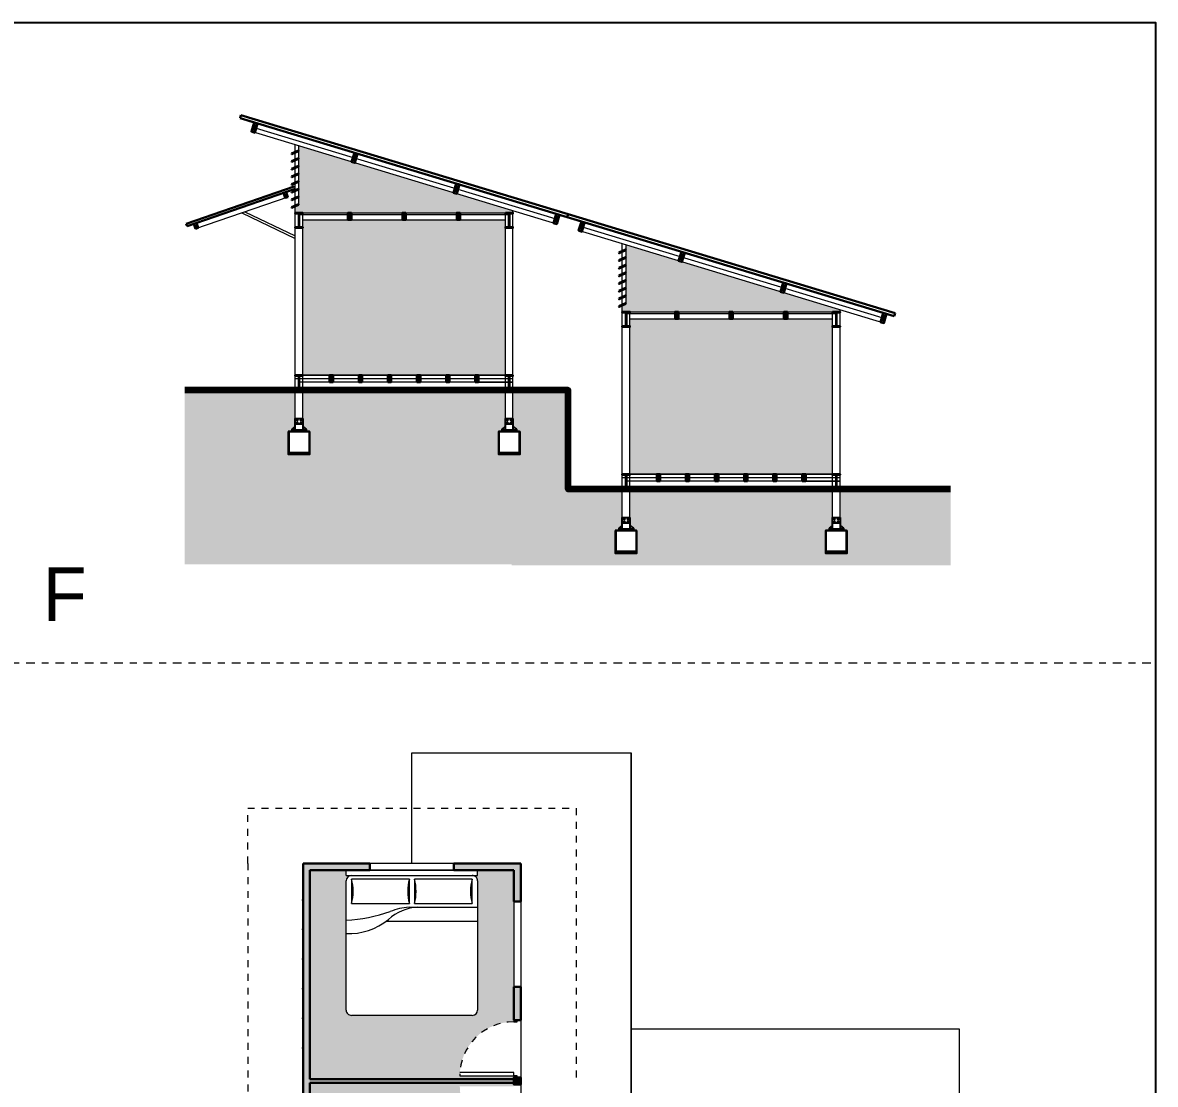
# Model space of a CAD drawing. Header units: millimetres. Extents: x 0 to 77.1, y -22.3 to 58.9.
# Drawn here: x 60.7 to 77.09, y 43.4 to 58.77 of the extents above; entities that cross this region are included whole.
import ezdxf

# ---------------------------------------------------------------- set-up
doc = ezdxf.new("R2010")
doc.units = ezdxf.units.MM
for name, pattern in [('CENTER', [50, 31.25, -6.25, 6.25, -6.25]), ('DASHDOT', [1, 0.5, -0.25, 0, -0.25]), ('HIDDEN4', [2.34375, 1.5625, -0.78125])]:
    doc.linetypes.add(name, pattern=pattern)
doc.layers.add('0 1 Sombreado', color=7, linetype='Continuous', lineweight=5, true_color=0xd6d6d6)
for name, color, linetype, lineweight in [('0.1normal', 7, 'Continuous', 15), ('01 Moviliario', 251, 'Continuous', 15), ('01 TERRENO', 7, 'Continuous', 140), ('01gorda', 7, 'Continuous', 30), ('01gris', 252, 'Continuous', 9), ('BIB', 7, 'Continuous', 9)]:
    doc.layers.add(name, color=color, linetype=linetype, lineweight=lineweight)

# ---------------------------------------------------------------- blocks, each defined once
blk = doc.blocks.new('MHPLS012')
at = {"linetype": 'ByBlock'}
for p, q in [((-2.1, -0.874), (-2.1, 0.874)), ((-2.024, 0.95), (-0.152, 0.95)), ((-0.483, 0.874), (-0.483, 0.036)), ((-0.127, 0.874), (-0.483, 0.874)), ((-0.127, 0.036), (-0.127, 0.874)), ((-0.076, 0.95), (-0.076, -0.95)), ((-0.076, 0.95), (0, 0.95)), ((0, 0.95), (0, -0.95)), ((-0.737, 0.366), (-0.737, -0.95)), ((-0.533, 0.041), (-0.533, -0.95)), ((-0.483, 0.036), (-0.127, 0.036)), ((-0.483, -0.036), (-0.483, -0.874)), ((-0.127, -0.036), (-0.483, -0.036)), ((-0.127, -0.874), (-0.127, -0.036)), ((-0.152, -0.95), (-2.024, -0.95)), ((-0.483, -0.874), (-0.127, -0.874)), ((-0.076, -0.95), (0, -0.95))]:
    blk.add_line(p, q, dxfattribs=at)
for centre, radius, start, end in [((-2.024, 0.874), 0.0762, 90, 180), ((-0.019, 0.912), 0.898, 177.5673, 219.5461), ((1.615, 1.088), 2.343, 183.3665, 199.2534), ((-0.305, 1.483), 0.635, 253.7398, 286.2602), ((-0.152, 0.874), 0.0762, 0, 90), ((-1.227, -0.125), 0.694, 3.1663, 42.0658), ((-1.458, -0.029), 0.927, 4.2918, 21.7676), ((-0.305, -0.574), 0.635, 73.7398, 106.2602), ((-0.305, 0.574), 0.635, 253.7398, 286.2602), ((-2.024, -0.874), 0.0762, 180, 270), ((-0.305, -1.483), 0.635, 73.7398, 106.2602), ((-0.152, -0.874), 0.0762, 270, 0)]:
    blk.add_arc(centre, radius, start, end, dxfattribs=at)
blk = doc.blocks.new('50M10VO')
at = {"linetype": 'CENTER'}
for p, q in [((-14, 0), (14, 0)), ((0, -14), (0, 13))]:
    blk.add_line(p, q, dxfattribs=at)
blk.add_lwpolyline([(0, 10), (-8, 5), (-8, -5), (0, -10), (8, -5), (8, 5)], close=True)
for radius in [10.6, 9.8, 8.49, 5, 4.03]:
    blk.add_circle((0, 0), radius)

msp = doc.modelspace()

# ---------------------------------------------------------------- hatches: boundary and pattern name
at = {"layer": '0 1 Sombreado', "true_color": 0xebebeb}
h = msp.add_hatch(color=7, dxfattribs=at)
h.dxf.hatch_style = 1
h.paths.add_polyline_path([(64.694, 56.985), (64.694, 56.134), (64.646, 56.111), (64.646, 56.017), (67.796, 56.017), (67.796, 56.046)])
h = msp.add_hatch(color=7, dxfattribs=at)
h.dxf.hatch_style = 1
h.paths.add_polyline_path([(67.687, 55.917), (64.754, 55.917), (64.754, 53.667), (67.687, 53.667)])
h = msp.add_hatch(color=7, dxfattribs=at)
h.dxf.hatch_style = 1
h.paths.add_polyline_path([(69.427, 55.553), (69.427, 54.701), (69.378, 54.678), (69.378, 54.584), (72.528, 54.584), (72.528, 54.614)])
h = msp.add_hatch(color=7, dxfattribs=at)
h.dxf.hatch_style = 1
h.paths.add_polyline_path([(72.419, 54.484), (69.487, 54.484), (69.487, 52.234), (72.419, 52.234)])
at = {"layer": '0 1 Sombreado', "true_color": 0x939598}
h = msp.add_hatch(color=252, dxfattribs=at)
h.dxf.hatch_style = 1
h.paths.add_polyline_path([(64.543, 52.853), (64.589, 52.853), (64.595, 52.862), (64.595, 52.887), (64.646, 52.922), (64.646, 53.038), (64.646, 53.448), (63.046, 53.448), (63.046, 50.93), (68.596, 50.927), (68.596, 53.448), (67.796, 53.448), (67.796, 52.922), (67.846, 52.887), (67.846, 52.862), (67.852, 52.853), (67.891, 52.853), (67.898, 52.853), (67.898, 52.524), (67.584, 52.524), (67.584, 52.853), (67.63, 52.853), (67.636, 52.862), (67.636, 52.887), (67.687, 52.922), (67.687, 53.038), (67.687, 53.448), (64.754, 53.448), (64.754, 52.922), (64.805, 52.887), (64.805, 52.862), (64.811, 52.853), (64.85, 52.853), (64.857, 52.853), (64.857, 52.524), (64.543, 52.524)])
h = msp.add_hatch(color=252, dxfattribs=at)
h.dxf.hatch_style = 1
h.paths.add_polyline_path([(69.276, 51.42), (69.322, 51.42), (69.328, 51.429), (69.328, 51.454), (69.378, 51.489), (69.378, 51.605), (69.378, 52.015), (67.778, 52.015), (67.778, 50.915), (74.128, 50.912), (74.128, 52.015), (72.528, 52.015), (72.528, 51.489), (72.579, 51.454), (72.579, 51.429), (72.585, 51.42), (72.624, 51.42), (72.631, 51.42), (72.631, 51.091), (72.317, 51.091), (72.317, 51.42), (72.363, 51.42), (72.369, 51.429), (72.369, 51.454), (72.419, 51.489), (72.419, 51.605), (72.419, 52.015), (69.487, 52.015), (69.487, 51.489), (69.538, 51.454), (69.538, 51.429), (69.544, 51.42), (69.583, 51.42), (69.589, 51.42), (69.589, 51.091), (69.276, 51.091)])
h = msp.add_hatch(color=252, dxfattribs=at)
h.dxf.hatch_style = 1
h.paths.add_polyline_path([(66.941, 40.4), (67.808, 40.4), (67.808, 42.568), (67.908, 42.568), (67.908, 40.3), (66.941, 40.3)])
h.paths.add_polyline_path([(64.858, 46.5), (65.726, 46.5), (65.726, 46.6), (64.858, 46.6), (64.758, 46.6), (64.758, 40.3), (65.726, 40.3), (65.726, 40.4), (64.858, 40.4), (64.858, 43.425), (67.808, 43.425), (67.808, 43.475), (66.941, 43.475), (64.858, 43.475)])
h = msp.add_hatch(color=252, dxfattribs=at)
h.dxf.hatch_style = 1
h.paths.add_polyline_path([(67.808, 46.046), (67.908, 46.046), (67.908, 46.6), (66.941, 46.6), (66.941, 46.6), (66.941, 46.572), (66.941, 46.5), (67.808, 46.5)])
h.paths.add_polyline_path([(67.908, 44.811), (67.808, 44.811), (67.808, 44.332), (67.908, 44.332)])
at = {"layer": '0 1 Sombreado', "true_color": 0xebebeb}
h = msp.add_hatch(color=7, dxfattribs=at)
h.dxf.hatch_style = 1
h.paths.add_polyline_path([(72.558, 42.5), (71.741, 42.5), (71.741, 42.475), (72.523, 42.475, -0.414214), (71.741, 41.693), (71.741, 41.668), (71.741, 40.811), (72.039, 40.811, -0.119667), (72.01, 40.818, -0.104889), (71.984, 40.839, -0.089081), (71.967, 40.87, -0.080417), (71.961, 40.909, -0.094775), (71.969, 40.954), (71.969, 41.247, -0.00435), (71.969, 41.253, -0.076078), (71.984, 41.347, -0.08622), (72.022, 41.421, -0.105939), (72.083, 41.474, -0.125873), (72.149, 41.491, -0.125873), (72.216, 41.474, -0.105939), (72.277, 41.421, -0.08622), (72.315, 41.347, -0.080454), (72.329, 41.247), (72.329, 40.954, -0.094778), (72.338, 40.909, -0.080417), (72.332, 40.87, -0.089081), (72.315, 40.839, -0.104889), (72.289, 40.818, -0.119667), (72.259, 40.811), (72.558, 40.811)])
h.paths.add_polyline_path([(67.808, 44.307), (67.808, 44.332), (67.808, 46.5), (67.283, 46.5), (67.283, 46.424), (67.207, 46.424, -0.414214), (67.283, 46.348), (67.283, 44.476, -0.414214), (67.207, 44.4), (65.46, 44.4, -0.414214), (65.383, 44.476), (65.383, 46.348, -0.414214), (65.46, 46.424), (65.383, 46.424), (65.383, 46.5), (64.858, 46.5), (64.858, 43.475), (67.808, 43.475), (67.808, 43.5), (67.808, 43.525), (67.026, 43.525, -0.414214)])
h.paths.add_polyline_path([(69.644, 42.475), (70.426, 42.475), (70.426, 42.5), (69.608, 42.5), (69.608, 41.639), (70.426, 41.639), (70.426, 41.668), (70.426, 41.693, -0.414214)])
h.paths.add_polyline_path([(72.521, 42.425), (71.741, 42.425), (71.741, 42.475), (71.691, 42.475), (71.691, 42.5), (71.691, 42.6), (70.476, 42.6), (70.476, 42.5), (70.476, 42.475), (70.426, 42.475), (70.426, 42.425), (69.646, 42.425, 0.395599), (70.426, 41.693), (70.476, 41.693), (70.476, 41.668), (70.476, 41.411), (71.691, 41.411), (71.691, 41.668), (71.691, 41.693), (71.741, 41.693, 0.395599)])
h.paths.add_polyline_path([(71.958, 40.326), (71.158, 40.326), (71.158, 40.761), (69.608, 40.761), (69.608, 39.5), (69.608, 39.475), (70.251, 39.475), (70.276, 39.475), (70.276, 39.425), (70.316, 39.394), (69.835, 38.779, 0.60283), (71.058, 39.425), (71.058, 39.475), (71.083, 39.475), (71.108, 39.475), (71.108, 39.425, 0.60283), (72.332, 38.779), (71.851, 39.394), (71.891, 39.425), (71.891, 39.475), (71.916, 39.475), (71.958, 39.475), (71.958, 39.664)])
h.paths.add_polyline_path([(67.808, 42.568), (67.808, 42.593, -0.414214), (67.026, 43.375), (67.808, 43.375), (67.808, 43.4), (67.808, 43.425), (64.858, 43.425), (64.858, 42.274, -0.414214), (64.935, 42.35), (65.782, 42.35, -0.414214), (65.858, 42.274), (65.858, 40.527, -0.414214), (65.782, 40.451), (65.858, 40.451), (65.858, 40.4), (66.808, 40.4), (66.808, 40.451), (66.885, 40.451, -0.414214), (66.808, 40.527), (66.808, 42.274, -0.414214), (66.885, 42.35), (67.732, 42.35, -0.414214), (67.808, 42.274)])
h.paths.add_polyline_path([(72.658, 38.518), (72.558, 38.518), (72.558, 38.568), (72.558, 39.425), (71.916, 39.425), (71.916, 39.425), (71.891, 39.425), (72.372, 38.809, -0.624849), (71.108, 39.425), (71.083, 39.425), (71.058, 39.425, -0.624849), (69.795, 38.809), (70.276, 39.425), (70.251, 39.425), (69.608, 39.425), (69.608, 38.518), (69.508, 38.518), (69.508, 37.282), (69.608, 37.282), (69.608, 37.232), (69.608, 36.4), (70.491, 36.4), (70.491, 36.3), (71.676, 36.3), (71.676, 36.4), (72.558, 36.4), (72.558, 37.282), (72.658, 37.282)])

# ---------------------------------------------------------------- linework, layer by layer
for p, q in [((67.687, 53.448), (67.796, 53.448)), ((64.646, 52.872), (64.646, 53.038)), ((64.646, 53.038), (64.754, 53.038)), ((64.646, 52.963), (64.754, 52.963)), ((64.754, 53.038), (64.754, 52.872)), ((67.687, 52.872), (67.687, 53.038)), ((67.687, 53.038), (67.796, 53.038)), ((67.687, 52.963), (67.796, 52.963)), ((67.796, 53.038), (67.796, 52.872)), ((64.85, 52.853), (64.55, 52.853)), ((64.595, 52.862), (64.589, 52.853)), ((64.645, 52.922), (64.595, 52.887)), ((64.595, 52.887), (64.595, 52.862)), ((64.805, 52.872), (64.595, 52.872)), ((64.805, 52.867), (64.595, 52.867)), ((64.805, 52.862), (64.595, 52.862)), ((64.805, 52.853), (64.595, 52.853)), ((64.646, 52.872), (64.805, 52.872)), ((64.754, 52.922), (64.805, 52.887)), ((64.805, 52.887), (64.805, 52.862)), ((64.805, 52.862), (64.811, 52.853)), ((64.811, 52.853), (64.85, 52.853)), ((67.891, 52.853), (67.591, 52.853)), ((67.636, 52.862), (67.63, 52.853)), ((67.686, 52.922), (67.636, 52.887)), ((67.636, 52.887), (67.636, 52.862)), ((67.846, 52.872), (67.636, 52.872)), ((67.846, 52.867), (67.636, 52.867)), ((67.846, 52.862), (67.636, 52.862)), ((67.846, 52.853), (67.636, 52.853)), ((67.687, 52.872), (67.846, 52.872)), ((67.796, 52.922), (67.846, 52.887)), ((67.846, 52.887), (67.846, 52.862)), ((67.846, 52.862), (67.852, 52.853)), ((67.852, 52.853), (67.891, 52.853)), ((64.55, 52.55), (64.543, 52.55)), ((64.543, 52.55), (64.857, 52.55)), ((64.543, 52.524), (64.857, 52.524)), ((64.857, 52.55), (64.85, 52.55)), ((67.591, 52.55), (67.584, 52.55)), ((67.584, 52.55), (67.898, 52.55)), ((67.584, 52.524), (67.898, 52.524)), ((67.898, 52.55), (67.891, 52.55)), ((72.419, 52.015), (72.528, 52.015)), ((69.378, 51.489), (69.328, 51.454)), ((69.378, 51.439), (69.378, 51.605)), ((69.378, 51.605), (69.487, 51.605)), ((69.378, 51.53), (69.487, 51.53)), ((69.487, 51.605), (69.487, 51.439)), ((69.487, 51.489), (69.538, 51.454)), ((72.419, 51.489), (72.369, 51.454)), ((72.419, 51.439), (72.419, 51.605)), ((72.419, 51.605), (72.528, 51.605)), ((72.419, 51.53), (72.528, 51.53)), ((72.528, 51.605), (72.528, 51.439)), ((72.528, 51.489), (72.579, 51.454)), ((69.583, 51.42), (69.282, 51.42)), ((69.328, 51.429), (69.322, 51.42)), ((69.328, 51.454), (69.328, 51.429)), ((69.538, 51.439), (69.328, 51.439)), ((69.538, 51.434), (69.328, 51.434)), ((69.538, 51.429), (69.328, 51.429)), ((69.538, 51.42), (69.328, 51.42)), ((69.378, 51.439), (69.538, 51.439)), ((69.538, 51.454), (69.538, 51.429)), ((69.538, 51.429), (69.544, 51.42)), ((69.544, 51.42), (69.583, 51.42)), ((72.624, 51.42), (72.324, 51.42)), ((72.369, 51.429), (72.363, 51.42)), ((72.369, 51.454), (72.369, 51.429)), ((72.579, 51.439), (72.369, 51.439)), ((72.579, 51.434), (72.369, 51.434)), ((72.579, 51.429), (72.369, 51.429)), ((72.579, 51.42), (72.369, 51.42)), ((72.419, 51.439), (72.579, 51.439)), ((72.579, 51.454), (72.579, 51.429)), ((72.579, 51.429), (72.585, 51.42)), ((72.585, 51.42), (72.624, 51.42)), ((69.282, 51.117), (69.276, 51.117)), ((69.276, 51.117), (69.589, 51.117)), ((69.276, 51.091), (69.589, 51.091)), ((69.589, 51.117), (69.583, 51.117)), ((72.324, 51.117), (72.317, 51.117)), ((72.317, 51.117), (72.63, 51.117)), ((72.317, 51.091), (72.63, 51.091)), ((72.63, 51.117), (72.624, 51.117)), ((66.941, 46.6), (66.941, 46.6)), ((66.941, 46.6), (66.941, 46.572))]:
    msp.add_line(p, q)
at = {"ltscale": 0.3}
for p, q in [((64.55, 52.853), (64.543, 52.853)), ((64.543, 52.853), (64.857, 52.853)), ((67.591, 52.853), (67.584, 52.853)), ((67.584, 52.853), (67.898, 52.853)), ((69.282, 51.42), (69.276, 51.42)), ((69.276, 51.42), (69.589, 51.42)), ((72.324, 51.42), (72.317, 51.42)), ((72.317, 51.42), (72.631, 51.42))]:
    msp.add_line(p, q, dxfattribs=at)
for points in [[(0.043, 58.77), (77.091, 58.77), (77.091, 0.972), (0.043, 0.972)], [(64.85, 52.853), (64.55, 52.853), (64.55, 52.55), (64.85, 52.55)], [(67.891, 52.853), (67.591, 52.853), (67.591, 52.55), (67.891, 52.55)], [(69.583, 51.42), (69.282, 51.42), (69.282, 51.117), (69.583, 51.117)], [(72.624, 51.42), (72.324, 51.42), (72.324, 51.117), (72.624, 51.117)]]:
    msp.add_lwpolyline(points, close=True)
for points in [[(64.543, 52.853), (64.543, 52.524), (64.857, 52.524), (64.857, 52.853)], [(67.584, 52.853), (67.584, 52.524), (67.898, 52.524), (67.898, 52.853)], [(69.276, 51.42), (69.276, 51.091), (69.589, 51.091), (69.589, 51.42)], [(72.317, 51.42), (72.317, 51.091), (72.631, 51.091), (72.631, 51.42)], [(65.726, 46.601), (65.726, 46.6), (65.726, 46.6)], [(65.726, 46.572), (65.726, 46.6)], [(66.941, 46.6), (66.941, 46.6), (66.941, 46.601)]]:
    msp.add_lwpolyline(points)
at = {"layer": '0.1normal'}
for p, q in [((64.08, 57.243), (68.401, 55.935)), ((68.429, 55.855), (64.012, 57.192)), ((64.646, 52.872), (64.646, 57)), ((64.694, 56.985), (64.694, 56.134)), ((65.458, 56.754), (65.459, 56.754)), ((64.538, 56.245), (63.202, 55.786)), ((64.538, 56.245), (64.476, 56.305)), ((64.513, 56.317), (64.501, 56.233)), ((63.87, 56.016), (64.646, 55.645)), ((63.915, 56.031), (64.646, 55.682)), ((64.646, 56.017), (67.796, 56.017)), ((64.646, 56.017), (67.796, 56.017)), ((64.646, 56.017), (67.796, 56.017)), ((64.646, 56.017), (67.796, 56.017)), ((64.704, 55.993), (67.737, 55.993)), ((64.704, 55.993), (67.737, 55.993)), ((64.754, 52.872), (64.754, 56.017)), ((64.754, 55.917), (67.687, 55.917)), ((67.687, 52.872), (67.687, 56.017)), ((67.796, 52.872), (67.796, 56.046)), ((68.429, 55.855), (68.469, 55.987)), ((63.239, 55.799), (63.177, 55.858)), ((63.214, 55.871), (63.202, 55.786)), ((73.162, 54.422), (68.745, 55.759)), ((68.813, 55.81), (73.134, 54.502)), ((69.378, 51.439), (69.378, 55.567)), ((69.427, 55.553), (69.427, 54.701)), ((70.191, 55.321), (70.192, 55.321)), ((69.378, 54.584), (72.528, 54.584)), ((69.378, 54.584), (72.528, 54.584)), ((69.378, 54.584), (72.528, 54.584)), ((69.378, 54.584), (72.528, 54.584)), ((69.487, 51.439), (69.487, 54.584)), ((72.419, 51.439), (72.419, 54.584)), ((72.528, 51.439), (72.528, 54.614)), ((69.437, 54.561), (72.47, 54.561)), ((69.437, 54.561), (72.47, 54.561)), ((69.487, 54.484), (72.419, 54.484)), ((73.162, 54.422), (73.201, 54.554)), ((64.646, 53.667), (67.796, 53.667)), ((67.796, 53.667), (64.646, 53.667)), ((64.646, 53.617), (67.796, 53.617)), ((64.646, 53.448), (63.046, 53.448)), ((67.796, 53.46), (64.646, 53.46)), ((67.796, 53.448), (64.646, 53.448)), ((67.796, 53.567), (64.704, 53.567)), ((67.299, 53.567), (67.796, 53.567)), ((64.754, 53.038), (64.646, 53.038)), ((64.754, 53.038), (64.646, 53.038)), ((67.796, 53.038), (67.687, 53.038)), ((67.796, 53.038), (67.687, 53.038)), ((69.378, 52.234), (72.528, 52.234)), ((72.528, 52.234), (69.378, 52.234)), ((69.378, 52.184), (72.528, 52.184)), ((72.528, 52.134), (69.437, 52.134)), ((72.032, 52.134), (72.528, 52.134)), ((72.528, 52.027), (69.378, 52.027)), ((72.528, 52.015), (69.378, 52.015)), ((69.487, 51.605), (69.378, 51.605)), ((69.487, 51.605), (69.378, 51.605)), ((72.528, 51.605), (72.419, 51.605)), ((72.528, 51.605), (72.419, 51.605)), ((66.333, 46.6), (66.333, 48.2)), ((66.333, 48.2), (69.508, 48.2)), ((69.508, 48.2), (69.508, 42.6)), ((69.508, 42.6), (69.508, 48.2)), ((65.726, 46.6), (66.941, 46.601)), ((65.726, 46.5), (66.941, 46.5)), ((67.808, 46.046), (67.808, 44.811)), ((67.908, 46.046), (67.908, 44.811)), ((67.908, 44.332), (67.908, 42.568)), ((74.258, 44.2), (69.508, 44.2)), ((74.258, 42.6), (74.258, 44.2)), ((67.808, 43.525), (67.858, 43.525))]:
    msp.add_line(p, q, dxfattribs=at)
at = {"layer": '0.1normal', "color": 252, "linetype": 'DASHDOT', "ltscale": 0.25, "true_color": 0x939598}
msp.add_lwpolyline([(77.091, 34.489), (60.326, 34.489), (60.326, 49.504), (77.091, 49.504)], close=True, dxfattribs=at)
at = {"layer": '0.1normal'}
for points in [[(65.726, 46.601), (66.941, 46.601), (66.941, 46.5), (65.726, 46.5)], [(67.808, 44.332), (67.808, 44.307), (67.858, 44.307), (67.858, 44.332)], [(67.808, 43.525), (67.808, 43.5), (67.858, 43.5), (67.858, 43.525)]]:
    msp.add_lwpolyline(points, close=True, dxfattribs=at)
for points in [[(67.026, 43.525), (67.808, 43.525)], [(67.808, 43.525), (67.808, 43.575), (67.028, 43.575)]]:
    msp.add_lwpolyline(points, dxfattribs=at)
at = {"layer": '0.1normal', "linetype": 'DASHDOT', "ltscale": 0.009}
msp.add_arc((67.808, 43.525), 0.782, 90, 180, dxfattribs=at)
at = {"layer": '0.1normal'}
for p in [(65.484, 56.746), (66.957, 56.3), (65.433, 56.017), (66.221, 56.017), (67.008, 56.017), (70.217, 55.313), (71.689, 54.868), (70.166, 54.584), (70.953, 54.584), (71.741, 54.584), (65.701, 46.5), (66.123, 46.5), (66.544, 46.5), (66.966, 46.5), (67.387, 46.5)]:
    msp.add_point(p, dxfattribs=at)
at = {"layer": '01 TERRENO'}
for p, q in [((67.796, 53.448), (63.046, 53.448)), ((74.128, 52.015), (72.528, 52.015))]:
    msp.add_line(p, q, dxfattribs=at)
msp.add_lwpolyline([(72.546, 52.015), (68.596, 52.015), (68.596, 53.448), (64.228, 53.448)], dxfattribs=at)
at = {"layer": '01gorda'}
for p, q in [((63.846, 57.386), (63.859, 57.43)), ((63.943, 57.357), (63.846, 57.386)), ((68.592, 55.997), (63.859, 57.43)), ((68.578, 55.953), (63.943, 57.357)), ((64.052, 57.324), (63.943, 57.357)), ((64.1, 57.309), (64.012, 57.192)), ((64.052, 57.324), (64.06, 57.177)), ((65.501, 56.885), (65.508, 56.739)), ((65.548, 56.871), (65.461, 56.753)), ((64.629, 56.398), (63.067, 55.86)), ((67.021, 56.425), (66.933, 56.308)), ((66.973, 56.44), (66.981, 56.293)), ((64.642, 56.362), (63.079, 55.824)), ((64.501, 56.233), (64.476, 56.305)), ((64.538, 56.245), (64.501, 56.233)), ((64.538, 56.245), (64.513, 56.317)), ((65.408, 56.017), (65.458, 55.917)), ((65.458, 56.017), (65.408, 55.917)), ((66.196, 56.017), (66.246, 55.917)), ((66.246, 56.017), (66.196, 55.917)), ((66.983, 56.017), (67.033, 55.917)), ((67.033, 56.017), (66.983, 55.917)), ((68.469, 55.987), (68.381, 55.869)), ((68.421, 56.001), (68.429, 55.855)), ((68.592, 55.997), (68.578, 55.953)), ((68.578, 55.953), (68.592, 55.997)), ((68.578, 55.953), (68.592, 55.997)), ((68.675, 55.924), (68.578, 55.953)), ((73.324, 54.564), (68.592, 55.997)), ((73.311, 54.521), (68.675, 55.924)), ((68.785, 55.891), (68.675, 55.924)), ((68.785, 55.891), (68.793, 55.744)), ((63.067, 55.86), (63.079, 55.824)), ((63.202, 55.786), (63.177, 55.858)), ((63.239, 55.799), (63.202, 55.786)), ((63.239, 55.799), (63.214, 55.871)), ((68.833, 55.876), (68.745, 55.759)), ((70.281, 55.438), (70.193, 55.321)), ((70.233, 55.453), (70.241, 55.306)), ((71.753, 54.992), (71.665, 54.875)), ((71.705, 55.007), (71.713, 54.86)), ((70.141, 54.584), (70.191, 54.484)), ((70.191, 54.584), (70.141, 54.484)), ((70.928, 54.584), (70.978, 54.484)), ((70.978, 54.584), (70.928, 54.484)), ((71.716, 54.584), (71.766, 54.484)), ((71.766, 54.584), (71.716, 54.484)), ((73.201, 54.554), (73.114, 54.436)), ((73.154, 54.568), (73.162, 54.422)), ((73.324, 54.564), (73.311, 54.521)), ((73.311, 54.521), (73.324, 54.564)), ((65.142, 53.667), (65.192, 53.567)), ((65.192, 53.667), (65.142, 53.567)), ((65.563, 53.667), (65.613, 53.567)), ((65.613, 53.667), (65.563, 53.567)), ((65.985, 53.667), (66.035, 53.567)), ((66.035, 53.667), (65.985, 53.567)), ((66.406, 53.667), (66.456, 53.567)), ((66.456, 53.667), (66.406, 53.567)), ((66.828, 53.667), (66.878, 53.567)), ((66.878, 53.667), (66.828, 53.567)), ((67.249, 53.667), (67.299, 53.567)), ((67.299, 53.667), (67.249, 53.567)), ((69.875, 52.234), (69.925, 52.134)), ((69.925, 52.234), (69.875, 52.134)), ((70.296, 52.234), (70.346, 52.134)), ((70.346, 52.234), (70.296, 52.134)), ((70.718, 52.234), (70.768, 52.134)), ((70.768, 52.234), (70.718, 52.134)), ((71.139, 52.234), (71.189, 52.134)), ((71.189, 52.234), (71.139, 52.134)), ((71.56, 52.234), (71.61, 52.134)), ((71.61, 52.234), (71.56, 52.134)), ((71.982, 52.234), (72.032, 52.134)), ((72.032, 52.234), (71.982, 52.134)), ((64.758, 46.6), (64.758, 40.3)), ((64.758, 46.6), (65.726, 46.6)), ((64.858, 46.6), (65.726, 46.6)), ((65.726, 46.601), (65.726, 46.5)), ((66.941, 46.6), (67.908, 46.6)), ((66.941, 46.6), (67.908, 46.6)), ((66.941, 46.6), (66.941, 46.5)), ((67.908, 46.6), (67.908, 46.046)), ((64.758, 46.5), (64.758, 43.5)), ((64.758, 46.046), (64.758, 46.5)), ((65.726, 46.5), (64.858, 46.5)), ((64.858, 46.5), (64.858, 43.475)), ((64.858, 46.5), (65.726, 46.5)), ((67.808, 46.5), (66.941, 46.5)), ((66.941, 46.5), (67.808, 46.5)), ((67.808, 46.5), (67.808, 46.046)), ((67.908, 46.046), (67.808, 46.046)), ((67.808, 46.046), (67.908, 46.046)), ((67.808, 44.811), (67.808, 44.332)), ((67.908, 44.811), (67.808, 44.811)), ((67.908, 44.811), (67.908, 44.332)), ((67.908, 44.332), (67.808, 44.332)), ((66.941, 43.475), (67.808, 43.475)), ((67.822, 43.486), (67.894, 43.414)), ((67.822, 43.414), (67.894, 43.486)), ((64.858, 43.425), (64.858, 40.4)), ((67.387, 43.425), (67.387, 43.425))]:
    msp.add_line(p, q, dxfattribs=at)
for points in [[(64.052, 57.324), (64.1, 57.309), (64.06, 57.177), (64.012, 57.192)], [(64.592, 56.874), (64.69, 56.921), (64.694, 56.911), (64.597, 56.865)], [(65.501, 56.885), (65.548, 56.871), (65.508, 56.739), (65.461, 56.753)], [(64.592, 56.763), (64.69, 56.81), (64.694, 56.8), (64.597, 56.754)], [(64.592, 56.652), (64.69, 56.699), (64.694, 56.689), (64.597, 56.643)], [(64.592, 56.541), (64.69, 56.588), (64.694, 56.578), (64.597, 56.532)], [(64.592, 56.43), (64.69, 56.477), (64.694, 56.467), (64.597, 56.421)], [(64.592, 56.43), (64.69, 56.477), (64.694, 56.467), (64.597, 56.421)], [(66.973, 56.44), (67.021, 56.425), (66.981, 56.293), (66.933, 56.308)], [(64.592, 56.319), (64.69, 56.366), (64.694, 56.356), (64.597, 56.31)], [(64.592, 56.208), (64.69, 56.255), (64.694, 56.245), (64.597, 56.199)], [(64.592, 56.097), (64.69, 56.144), (64.694, 56.134), (64.597, 56.088)], [(65.458, 56.017), (65.408, 56.017), (65.408, 55.917), (65.458, 55.917)], [(66.246, 56.017), (66.196, 56.017), (66.196, 55.917), (66.246, 55.917)], [(67.033, 56.017), (66.983, 56.017), (66.983, 55.917), (67.033, 55.917)], [(68.421, 56.001), (68.469, 55.987), (68.429, 55.855), (68.381, 55.869)], [(68.785, 55.891), (68.833, 55.876), (68.793, 55.744), (68.745, 55.759)], [(69.325, 55.442), (69.422, 55.488), (69.427, 55.478), (69.33, 55.432)], [(70.233, 55.453), (70.281, 55.438), (70.241, 55.306), (70.193, 55.321)], [(69.325, 55.331), (69.422, 55.377), (69.427, 55.367), (69.33, 55.321)], [(69.325, 55.22), (69.422, 55.266), (69.427, 55.256), (69.33, 55.21)], [(69.325, 55.109), (69.422, 55.155), (69.427, 55.145), (69.33, 55.099)], [(69.325, 54.998), (69.422, 55.044), (69.427, 55.034), (69.33, 54.988)], [(69.325, 54.998), (69.422, 55.044), (69.427, 55.034), (69.33, 54.988)], [(69.325, 54.887), (69.422, 54.933), (69.427, 54.923), (69.33, 54.877)], [(71.705, 55.007), (71.753, 54.992), (71.713, 54.86), (71.665, 54.875)], [(69.325, 54.776), (69.422, 54.822), (69.427, 54.812), (69.33, 54.766)], [(69.325, 54.665), (69.422, 54.711), (69.427, 54.701), (69.33, 54.655)], [(70.191, 54.584), (70.141, 54.584), (70.141, 54.484), (70.191, 54.484)], [(70.978, 54.584), (70.928, 54.584), (70.928, 54.484), (70.978, 54.484)], [(71.766, 54.584), (71.716, 54.584), (71.716, 54.484), (71.766, 54.484)], [(73.154, 54.568), (73.201, 54.554), (73.162, 54.422), (73.114, 54.436)], [(65.192, 53.667), (65.142, 53.667), (65.142, 53.567), (65.192, 53.567)], [(65.613, 53.667), (65.563, 53.667), (65.563, 53.567), (65.613, 53.567)], [(66.035, 53.667), (65.985, 53.667), (65.985, 53.567), (66.035, 53.567)], [(66.456, 53.667), (66.406, 53.667), (66.406, 53.567), (66.456, 53.567)], [(66.878, 53.667), (66.828, 53.667), (66.828, 53.567), (66.878, 53.567)], [(67.299, 53.667), (67.249, 53.667), (67.249, 53.567), (67.299, 53.567)], [(69.925, 52.234), (69.875, 52.234), (69.875, 52.134), (69.925, 52.134)], [(70.346, 52.234), (70.296, 52.234), (70.296, 52.134), (70.346, 52.134)], [(70.768, 52.234), (70.718, 52.234), (70.718, 52.134), (70.768, 52.134)], [(71.189, 52.234), (71.139, 52.234), (71.139, 52.134), (71.189, 52.134)], [(71.61, 52.234), (71.56, 52.234), (71.56, 52.134), (71.61, 52.134)], [(72.032, 52.234), (71.982, 52.234), (71.982, 52.134), (72.032, 52.134)], [(67.908, 43.4), (67.808, 43.4), (67.808, 43.5), (67.908, 43.5)], [(67.894, 43.414), (67.822, 43.414), (67.822, 43.486), (67.894, 43.486)]]:
    msp.add_lwpolyline(points, close=True, dxfattribs=at)
for points in [[(64.646, 56.017), (64.754, 56.017), (64.754, 56.005), (64.704, 56.005), (64.704, 55.81), (64.754, 55.81), (64.754, 55.798), (64.646, 55.798), (64.646, 55.81), (64.696, 55.81), (64.696, 56.005), (64.646, 56.005), (64.646, 56.017)], [(67.687, 56.017), (67.796, 56.017), (67.796, 56.005), (67.745, 56.005), (67.745, 55.81), (67.796, 55.81), (67.796, 55.798), (67.687, 55.798), (67.687, 55.81), (67.737, 55.81), (67.737, 56.005), (67.687, 56.005), (67.687, 56.017)], [(69.378, 54.584), (69.487, 54.584), (69.487, 54.572), (69.437, 54.572), (69.437, 54.377), (69.487, 54.377), (69.487, 54.365), (69.378, 54.365), (69.378, 54.377), (69.429, 54.377), (69.429, 54.572), (69.378, 54.572), (69.378, 54.584)], [(72.419, 54.584), (72.528, 54.584), (72.528, 54.572), (72.478, 54.572), (72.478, 54.377), (72.528, 54.377), (72.528, 54.365), (72.419, 54.365), (72.419, 54.377), (72.47, 54.377), (72.47, 54.572), (72.419, 54.572), (72.419, 54.584)], [(64.646, 53.667), (64.754, 53.667), (64.754, 53.655), (64.704, 53.655), (64.704, 53.46), (64.754, 53.46), (64.754, 53.448), (64.646, 53.448), (64.646, 53.46), (64.696, 53.46), (64.696, 53.655), (64.646, 53.655), (64.646, 53.667)], [(67.687, 53.667), (67.796, 53.667), (67.796, 53.655), (67.745, 53.655), (67.745, 53.46), (67.796, 53.46), (67.796, 53.448), (67.687, 53.448), (67.687, 53.46), (67.737, 53.46), (67.737, 53.655), (67.687, 53.655), (67.687, 53.667)], [(69.378, 52.234), (69.487, 52.234), (69.487, 52.222), (69.437, 52.222), (69.437, 52.027), (69.487, 52.027), (69.487, 52.015), (69.378, 52.015), (69.378, 52.027), (69.429, 52.027), (69.429, 52.222), (69.378, 52.222), (69.378, 52.234)], [(72.419, 52.234), (72.528, 52.234), (72.528, 52.222), (72.478, 52.222), (72.478, 52.027), (72.528, 52.027), (72.528, 52.015), (72.419, 52.015), (72.419, 52.027), (72.47, 52.027), (72.47, 52.222), (72.419, 52.222), (72.419, 52.234)], [(64.858, 43.475), (67.808, 43.475), (67.808, 43.425), (64.858, 43.425)]]:
    msp.add_lwpolyline(points, dxfattribs=at)
for p in [(64.758, 46.071), (64.758, 45.643), (64.758, 45.214), (64.758, 44.786), (64.758, 44.357), (64.758, 43.929)]:
    msp.add_point(p, dxfattribs=at)
at = {"layer": '01gris', "linetype": 'HIDDEN4', "ltscale": 0.025}
for p, q in [((63.958, 46.6), (63.958, 47.4)), ((63.958, 47.4), (67.908, 47.4)), ((67.908, 47.4), (68.708, 47.4)), ((68.708, 47.4), (68.708, 43.4)), ((63.958, 46.6), (63.958, 40.3))]:
    msp.add_line(p, q, dxfattribs=at)

# ---------------------------------------------------------------- block references
at = {"layer": '01 Moviliario', "rotation": 89.99999999999999}
msp.add_blockref('MHPLS012', (66.333, 46.5), dxfattribs=at)
at = {"layer": 'BIB', "xscale": 0.001002602438158525, "yscale": 0.001002602438158525, "zscale": 0.001002602438158525, "rotation": 270}
for p in [(64.673, 53.017), (64.673, 52.981), (64.727, 53.017), (64.727, 52.981), (67.714, 53.017), (67.714, 52.981), (67.768, 53.017), (67.768, 52.981), (69.406, 51.585), (69.406, 51.549), (69.46, 51.585), (69.46, 51.549), (72.447, 51.585), (72.447, 51.549), (72.501, 51.585), (72.501, 51.549)]:
    msp.add_blockref('50M10VO', p, dxfattribs=at)

# ---------------------------------------------------------------- texts
at = {"insert": (60.99, 50.885), "char_height": 0.778, "attachment_point": 1}
msp.add_mtext_dynamic_manual_height_columns('F', width=14.79163, gutter_width=8.464, heights=[0], dxfattribs=at)

doc.saveas('drawing.dxf')
